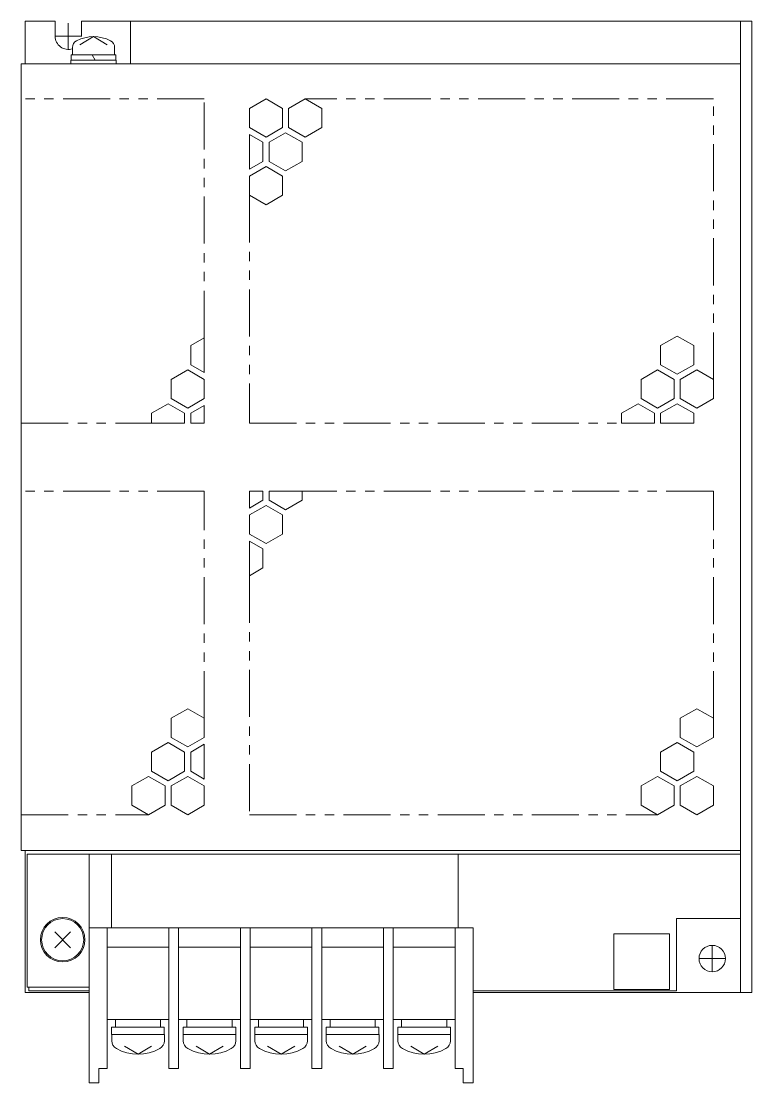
# Model space of a CAD drawing. Header units: millimetres. Extents: x 0 to 97, y 0 to 141.
import ezdxf

# ---------------------------------------------------------------- set-up
doc = ezdxf.new("R2010")
doc.units = ezdxf.units.MM
doc.linetypes.add('CENTER', pattern=[50.8, 31.75, -6.35, 6.35, -6.35])
doc.linetypes.add('PHANTOM', pattern=[2.5, 1.25, -0.25, 0.25, -0.25, 0.25, -0.25])

# ---------------------------------------------------------------- blocks, each defined once
blk = doc.blocks.new('*U429')
at = {"color": 0, "lineweight": 5}
for p, q in [((-152.7, 48), (-152.7, 39.5)), ((-133.85, 48), (-152.7, 48)), ((-133.85, -47), (-133.85, 48.5)), ((-133.85, 48.5), (-29.35, 48.5)), ((-29.35, 48.5), (-29.35, -47)), ((-23.7, 48), (-29.35, 48)), ((-23.7, 44), (-23.7, 48)), ((-152.5, 47.5), (-152.5, 39.5)), ((-152.5, 47.5), (-152, 47.5)), ((-134.33, 47.7), (-152, 47.7)), ((-152, 47.7), (-152, 39.5)), ((-134.33, -47), (-134.33, 47.7)), ((-144.64, 41.94), (-146.76, 44.06)), ((-144.64, 44.06), (-146.76, 41.94)), ((-23.7, 44), (-25.7, 44)), ((-28.85, 41.9), (-29.35, 41.9)), ((-28.85, 41.9), (-28.85, 35.9)), ((-28.15, 41.85), (-28.85, 41.85)), ((-28.15, 41.85), (-28.15, 35.95)), ((-27.18, 41.7), (-28.15, 41.7)), ((-164.7, 39.5), (-134.33, 39.5)), ((-164.7, 39.5), (-164.7, 38.2)), ((-144.1, -11.5), (-144.1, 39.5)), ((-25.75, 38.9), (-26.83, 40.7)), ((-25.7, 40.5), (-23.7, 40.5)), ((-23.7, 40.5), (-23.7, -48.5)), ((-162.8, 38.2), (-164.7, 38.2)), ((-162.8, 37.1), (-162.8, 38.2)), ((-28.85, 38.7), (-28.15, 39.1)), ((-25.75, 38.9), (-26.83, 37.1)), ((-144.1, 37.1), (-162.8, 37.1)), ((-156.3, 28.9), (-156.3, 37.1)), ((-146.7, 28.9), (-146.7, 37.1)), ((-159.11, 36.49), (-158.3, 36.49)), ((-158.3, 29.5), (-158.3, 36.5)), ((-158.3, 36.5), (-157.3, 36.5)), ((-157.3, 36), (-157.3, 36.5)), ((-157.3, 30), (-157.3, 36)), ((-157.3, 36), (-156.3, 36)), ((-144.1, 36.5), (-134.33, 36.5)), ((-29.35, 35.9), (-28.85, 35.9)), ((-28.85, 35.95), (-28.15, 35.95)), ((-27.18, 36.1), (-28.15, 36.1)), ((-160.9, 32.99), (-159.82, 34.79)), ((-29.35, 34), (-23.7, 34)), ((-160.9, 32.99), (-159.82, 31.19)), ((-127.82, 33.8), (-129.09, 31.6)), ((-125.28, 33.8), (-127.82, 33.8)), ((-124.01, 31.6), (-125.28, 33.8)), ((-129.09, 31.6), (-127.82, 29.4)), ((-125.28, 29.4), (-124.01, 31.6)), ((-123.32, 31.2), (-124.59, 29)), ((-120.78, 31.2), (-123.32, 31.2)), ((-119.51, 29), (-120.78, 31.2)), ((-75.78, 31.2), (-77.1, 31.2)), ((-77.1, 26.8), (-77.1, 31.2)), ((-74.51, 29), (-75.78, 31.2)), ((-157.3, 30), (-156.3, 30)), ((-157.3, 29.5), (-157.3, 30)), ((-144.1, 28.9), (-162.8, 28.9)), ((-162.8, 27.6), (-162.8, 28.9)), ((-159.11, 29.49), (-158.3, 29.49)), ((-158.3, 29.5), (-157.3, 29.5)), ((-127.82, 28.6), (-129.09, 26.4)), ((-127.82, 29.4), (-125.28, 29.4)), ((-125.28, 28.6), (-127.82, 28.6)), ((-124.01, 26.4), (-125.28, 28.6)), ((-124.59, 29), (-123.32, 26.8)), ((-120.78, 26.8), (-119.51, 29)), ((-118.82, 28.6), (-120.09, 26.4)), ((-116.28, 28.6), (-118.82, 28.6)), ((-115.01, 26.4), (-116.28, 28.6)), ((-75.78, 26.8), (-74.51, 29)), ((-73.82, 28.6), (-75.09, 26.4)), ((-71.28, 28.6), (-73.82, 28.6)), ((-70.01, 26.4), (-71.28, 28.6)), ((-162.8, 27.6), (-144.1, 27.6)), ((-159.11, 26.99), (-158.3, 26.99)), ((-158.3, 20), (-158.3, 27)), ((-158.3, 27), (-157.3, 27)), ((-157.3, 26.5), (-157.3, 27)), ((-156.3, 19.4), (-156.3, 27.6)), ((-146.7, 19.4), (-146.7, 27.6)), ((-123.32, 26.8), (-120.78, 26.8)), ((-77.1, 26.8), (-75.78, 26.8)), ((-157.3, 20.5), (-157.3, 26.5)), ((-157.3, 26.5), (-156.3, 26.5)), ((-129.09, 26.4), (-127.82, 24.2)), ((-125.28, 24.2), (-124.01, 26.4)), ((-123.32, 26), (-124.36, 24.2)), ((-120.78, 26), (-123.32, 26)), ((-119.74, 24.2), (-120.78, 26)), ((-120.09, 26.4), (-118.82, 24.2)), ((-116.28, 24.2), (-115.01, 26.4)), ((-75.78, 26), (-77.1, 26)), ((-77.1, 24.2), (-77.1, 26)), ((-74.74, 24.2), (-75.78, 26)), ((-75.09, 26.4), (-73.82, 24.2)), ((-71.28, 24.2), (-70.01, 26.4)), ((-69.32, 26), (-70.36, 24.2)), ((-66.78, 26), (-69.32, 26)), ((-65.74, 24.2), (-66.78, 26)), ((-160.9, 23.49), (-159.82, 25.29)), ((-127.82, 24.2), (-125.28, 24.2)), ((-124.36, 24.2), (-119.74, 24.2)), ((-118.82, 24.2), (-116.28, 24.2)), ((-74.74, 24.2), (-77.1, 24.2)), ((-73.82, 24.2), (-71.28, 24.2)), ((-65.74, 24.2), (-70.36, 24.2)), ((-160.9, 23.49), (-159.82, 21.69)), ((-159.11, 19.99), (-158.3, 19.99)), ((-158.3, 20), (-157.3, 20)), ((-157.3, 20.5), (-156.3, 20.5)), ((-157.3, 20), (-157.3, 20.5)), ((-144.1, 19.4), (-162.8, 19.4)), ((-162.8, 18.1), (-162.8, 19.4)), ((-162.8, 18.1), (-144.1, 18.1)), ((-159.11, 17.49), (-158.3, 17.49)), ((-158.3, 10.5), (-158.3, 17.5)), ((-158.3, 17.5), (-157.3, 17.5)), ((-157.3, 17), (-157.3, 17.5)), ((-157.3, 11), (-157.3, 17)), ((-157.3, 17), (-156.3, 17)), ((-156.3, 9.9), (-156.3, 18.1)), ((-146.7, 9.9), (-146.7, 18.1)), ((-97.36, 18.2), (-92.74, 18.2)), ((-97.36, 18.2), (-96.32, 16.4)), ((-93.78, 16.4), (-92.74, 18.2)), ((-91.82, 18.2), (-93.09, 16)), ((-89.28, 18.2), (-91.82, 18.2)), ((-88.01, 16), (-89.28, 18.2)), ((-88.36, 18.2), (-86.1, 18.2)), ((-88.36, 18.2), (-87.32, 16.4)), ((-86.1, 18.2), (-86.1, 16.4)), ((-46.82, 18.2), (-48.09, 16)), ((-44.28, 18.2), (-46.82, 18.2)), ((-43.01, 16), (-44.28, 18.2)), ((-38.74, 18.2), (-43.36, 18.2)), ((-43.36, 18.2), (-42.32, 16.4)), ((-39.78, 16.4), (-38.74, 18.2)), ((-37.82, 18.2), (-39.09, 16)), ((-35.28, 18.2), (-37.82, 18.2)), ((-34.01, 16), (-35.28, 18.2)), ((-160.9, 13.99), (-159.82, 15.79)), ((-96.32, 16.4), (-93.78, 16.4)), ((-93.09, 16), (-91.82, 13.8)), ((-89.28, 13.8), (-88.01, 16)), ((-87.32, 15.6), (-88.59, 13.4)), ((-87.32, 16.4), (-86.1, 16.4)), ((-86.1, 15.6), (-87.32, 15.6)), ((-86.1, 15.6), (-86.1, 11.2)), ((-48.09, 16), (-46.82, 13.8)), ((-44.28, 13.8), (-43.01, 16)), ((-42.32, 15.6), (-43.59, 13.4)), ((-42.32, 16.4), (-39.78, 16.4)), ((-39.78, 15.6), (-42.32, 15.6)), ((-38.51, 13.4), (-39.78, 15.6)), ((-39.09, 16), (-37.82, 13.8)), ((-35.28, 13.8), (-34.01, 16)), ((-160.9, 13.99), (-159.82, 12.19)), ((-91.82, 13.8), (-89.28, 13.8)), ((-88.59, 13.4), (-87.32, 11.2)), ((-46.82, 13.8), (-44.28, 13.8)), ((-43.59, 13.4), (-42.32, 11.2)), ((-39.78, 11.2), (-38.51, 13.4)), ((-37.82, 13), (-39.09, 10.8)), ((-37.82, 13.8), (-35.28, 13.8)), ((-35.28, 13), (-37.82, 13)), ((-34.01, 10.8), (-35.28, 13)), ((-144.1, 9.9), (-162.8, 9.9)), ((-162.8, 8.6), (-162.8, 9.9)), ((-159.11, 10.49), (-158.3, 10.49)), ((-158.3, 10.5), (-157.3, 10.5)), ((-157.3, 11), (-156.3, 11)), ((-157.3, 10.5), (-157.3, 11)), ((-87.32, 11.2), (-86.1, 11.2)), ((-42.32, 11.2), (-39.78, 11.2)), ((-39.09, 10.8), (-37.82, 8.6)), ((-35.28, 8.6), (-34.01, 10.8)), ((-162.8, 8.6), (-144.1, 8.6)), ((-156.3, 0.4), (-156.3, 8.6)), ((-146.7, 0.4), (-146.7, 8.6)), ((-37.82, 8.6), (-35.28, 8.6)), ((-159.11, 7.99), (-158.3, 7.99)), ((-158.3, 1), (-158.3, 8)), ((-158.3, 8), (-157.3, 8)), ((-157.3, 7.5), (-157.3, 8)), ((-157.3, 1.5), (-157.3, 7.5)), ((-157.3, 7.5), (-156.3, 7.5)), ((-160.9, 4.49), (-159.82, 6.29)), ((-160.9, 4.49), (-159.82, 2.69)), ((-157.3, 1.5), (-156.3, 1.5)), ((-157.3, 1), (-157.3, 1.5)), ((-144.1, 0.4), (-162.8, 0.4)), ((-162.8, 0.4), (-162.8, -0.9)), ((-159.11, 0.99), (-158.3, 0.99)), ((-158.3, 1), (-157.3, 1)), ((-162.8, -0.9), (-144.1, -0.9)), ((-156.3, -9.1), (-156.3, -0.9)), ((-146.7, -9.1), (-146.7, -0.9)), ((-159.11, -1.51), (-158.3, -1.51)), ((-158.3, -8.5), (-158.3, -1.5)), ((-158.3, -1.5), (-157.3, -1.5)), ((-157.3, -2), (-157.3, -1.5)), ((-157.3, -8), (-157.3, -2)), ((-157.3, -2), (-156.3, -2)), ((-160.9, -5.01), (-159.82, -3.21)), ((-160.9, -5.01), (-159.82, -6.81)), ((-157.3, -8), (-156.3, -8)), ((-157.3, -8.5), (-157.3, -8)), ((-144.1, -9.1), (-162.8, -9.1)), ((-162.8, -10.2), (-162.8, -9.1)), ((-159.11, -8.51), (-158.3, -8.51)), ((-158.3, -8.5), (-157.3, -8.5)), ((-144.1, -9.5), (-134.33, -9.5)), ((-164.7, -10.2), (-164.7, -11.5)), ((-162.8, -10.2), (-164.7, -10.2)), ((-164.7, -11.5), (-144.1, -11.5)), ((-152.7, -11.5), (-152.7, -48.5)), ((-152.5, -11.5), (-152.5, -38.5)), ((-152.3, -30.18), (-144.9, -30.18)), ((-152.3, -37.58), (-152.3, -30.18)), ((-144.9, -37.58), (-144.9, -30.18)), ((-75.78, -31.2), (-77.1, -31.2)), ((-77.1, -35.6), (-77.1, -31.2)), ((-74.51, -33.4), (-75.78, -31.2)), ((-127.82, -33.8), (-129.09, -36)), ((-125.28, -33.8), (-127.82, -33.8)), ((-124.01, -36), (-125.28, -33.8)), ((-75.78, -35.6), (-74.51, -33.4)), ((-73.82, -33.8), (-75.09, -36)), ((-71.28, -33.8), (-73.82, -33.8)), ((-70.01, -36), (-71.28, -33.8)), ((-129.09, -36), (-127.82, -38.2)), ((-125.28, -38.2), (-124.01, -36)), ((-123.32, -36.4), (-124.59, -38.6)), ((-120.78, -36.4), (-123.32, -36.4)), ((-119.51, -38.6), (-120.78, -36.4)), ((-77.1, -35.6), (-75.78, -35.6)), ((-77.1, -40.8), (-77.1, -36.4)), ((-75.78, -36.4), (-77.1, -36.4)), ((-74.51, -38.6), (-75.78, -36.4)), ((-75.09, -36), (-73.82, -38.2)), ((-71.28, -38.2), (-70.01, -36)), ((-69.32, -36.4), (-70.59, -38.6)), ((-66.78, -36.4), (-69.32, -36.4)), ((-65.51, -38.6), (-66.78, -36.4)), ((-152.3, -37.58), (-144.9, -37.58)), ((-142.9, -38.5), (-152.5, -38.5)), ((-142.9, -47), (-142.9, -38.5)), ((-127.82, -39), (-129.09, -41.2)), ((-127.82, -38.2), (-125.28, -38.2)), ((-125.28, -39), (-127.82, -39)), ((-124.01, -41.2), (-125.28, -39)), ((-124.59, -38.6), (-123.32, -40.8)), ((-120.78, -40.8), (-119.51, -38.6)), ((-118.82, -39), (-120.09, -41.2)), ((-116.28, -39), (-118.82, -39)), ((-115.01, -41.2), (-116.28, -39)), ((-75.78, -40.8), (-74.51, -38.6)), ((-73.82, -39), (-75.09, -41.2)), ((-73.82, -38.2), (-71.28, -38.2)), ((-71.28, -39), (-73.82, -39)), ((-70.01, -41.2), (-71.28, -39)), ((-70.59, -38.6), (-69.32, -40.8)), ((-66.78, -40.8), (-65.51, -38.6)), ((-123.32, -40.8), (-120.78, -40.8)), ((-77.1, -40.8), (-75.78, -40.8)), ((-69.32, -40.8), (-66.78, -40.8)), ((-129.09, -41.2), (-127.82, -43.4)), ((-125.28, -43.4), (-124.01, -41.2)), ((-120.09, -41.2), (-118.82, -43.4)), ((-116.28, -43.4), (-115.01, -41.2)), ((-75.09, -41.2), (-73.82, -43.4)), ((-71.28, -43.4), (-70.01, -41.2)), ((-127.82, -43.4), (-125.28, -43.4)), ((-118.82, -43.4), (-116.28, -43.4)), ((-73.82, -43.4), (-71.28, -43.4)), ((-152.7, -47), (-23.7, -47)), ((-23.7, -48.5), (-152.7, -48.5))]:
    blk.add_line(p, q, dxfattribs=at)
at = {"color": 3, "linetype": 'PHANTOM', "lineweight": 5, "ltscale": 5}
for p, q in [((-129.09, 48.5), (-129.09, 31.6)), ((-86.1, 24.2), (-86.1, 48.5)), ((-77.1, 48.5), (-77.1, 31.2)), ((-34.01, 24.2), (-34.01, 48.5)), ((-116.28, 24.2), (-86.1, 24.2)), ((-65.74, 24.2), (-34.01, 24.2)), ((-129.09, 18.2), (-129.09, -36)), ((-97.36, 18.2), (-129.09, 18.2)), ((-46.82, 18.2), (-77.1, 18.2)), ((-77.1, 18.2), (-77.1, -31.2)), ((-86.1, -43.4), (-86.1, 11.2)), ((-34.01, -43.4), (-34.01, 10.8)), ((-116.28, -43.4), (-86.1, -43.4)), ((-71.28, -43.4), (-34.01, -43.4))]:
    blk.add_line(p, q, dxfattribs=at)
at = {"color": 2, "linetype": 'CENTER', "lineweight": 5, "ltscale": 3}
for p, q in [((-25.7, 44), (-25.7, 40.5)), ((-27.45, 42.25), (-23.95, 42.25)), ((-148.2, -41.5), (-148.2, -45)), ((-149.95, -43.25), (-146.45, -43.25))]:
    blk.add_line(p, q, dxfattribs=at)
at = {"color": 0, "lineweight": 5}
for centre, radius in [((-145.7, 43), 2.95), ((-145.7, 43), 2.8), ((-148.2, -43.25), 1.75)]:
    blk.add_circle(centre, radius, dxfattribs=at)
for centre, radius, start, end in [((-25.7, 42.25), 1.75, 90, 198.3177), ((-27.18, 40.7), 1, 26.7437, 90), ((-30.75, 38.9), 5, 333.2563, 26.7437), ((-25.7, 42.25), 1.75, 268.3628, 270), ((-154.9, 32.99), 6, 151.369, 208.631), ((-159.11, 35.29), 1.2, 90, 151.369), ((-27.18, 37.1), 1, 270, 333.2563), ((-159.11, 30.69), 1.2, 208.631, 270), ((-159.11, 25.79), 1.2, 90, 151.369), ((-154.9, 23.49), 6, 151.369, 208.631), ((-159.11, 21.19), 1.2, 208.631, 270), ((-159.11, 16.29), 1.2, 90, 151.369), ((-154.9, 13.99), 6, 151.369, 208.631), ((-159.11, 11.69), 1.2, 208.631, 270), ((-154.9, 4.49), 6, 151.369, 208.631), ((-159.11, 6.79), 1.2, 90, 151.369), ((-159.11, 2.19), 1.2, 208.631, 270), ((-154.9, -5.01), 6, 151.369, 208.631), ((-159.11, -2.71), 1.2, 90, 151.369), ((-159.11, -7.31), 1.2, 208.631, 270)]:
    blk.add_arc(centre, radius, start, end, dxfattribs=at)

msp = doc.modelspace()

# ---------------------------------------------------------------- block references
at = {"ltscale": 5, "rotation": 90}
msp.add_blockref('*U429', (48.5, 164.7), dxfattribs=at)

doc.saveas('drawing.dxf')
